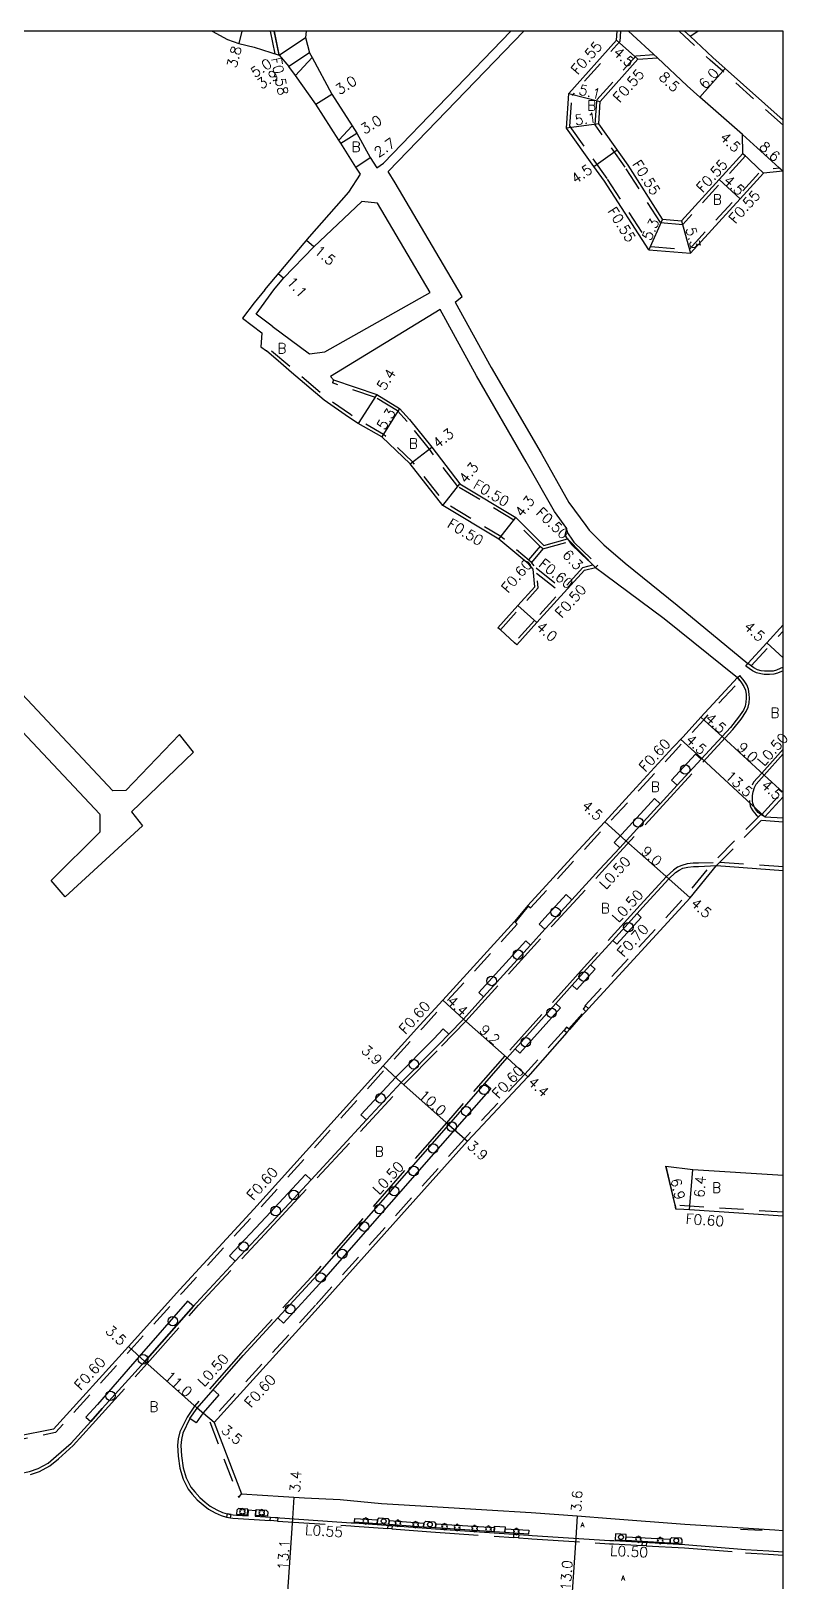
# Model space of a CAD drawing. Header units: metres. Extents: x -3200 to -2399, y -108600 to -108000.
# Drawn here: x -2518.2 to -2399.4, y -108243.9 to -108000 of the extents above; entities that cross this region are included whole.
import ezdxf

# ---------------------------------------------------------------- set-up
doc = ezdxf.new("R2010")
doc.units = ezdxf.units.M
doc.header["$LTSCALE"] = 2.5
doc.linetypes.add('22320', pattern=[2.5, 1.5, -1])
doc.linetypes.add('22330', pattern=[4, 3, -1])
doc.layers.get('0').update_dxf_attribs({"color": 150, "lineweight": 50})
for name, color, linetype in [('2101000', 7, 'Continuous'), ('2101001', 1, 'Continuous'), ('2102000', 4, 'Continuous'), ('2213000', 3, 'Continuous'), ('2227000', 1, 'Continuous'), ('2232000', 120, '22320'), ('2233000', 120, '22330'), ('2235000', 4, 'Continuous'), ('2236000', 3, 'Continuous'), ('2236100', 3, 'Continuous'), ('2238000', 3, 'Continuous'), ('2239000', 3, 'Continuous'), ('6132000', 60, '61320'), ('6165200', 90, '61300'), ('9107000', 4, 'Continuous'), ('9201100', 215, 'Continuous'), ('9201500', 222, 'Continuous'), ('9202100', 82, 'Continuous'), ('9203500', 155, 'Continuous'), ('999', 7, 'Continuous')]:
    doc.layers.add(name, color=color, linetype=linetype)
doc.layers.add('9304120', color=1, linetype='Continuous', lineweight=30)
doc.styles.add('Dm_Anotation', font='txt.shx', dxfattribs={"bigfont": 'pscdm.shx'})
doc.linetypes.add('61300', pattern='A,2,-0.75,[1,dmdr.shx,S=0.15,R=0,X=0,Y=0],-0.75', length=3.5)
doc.linetypes.add('61320', pattern='A,0,[3,dmdr.shx,S=0.25,R=0,X=0,Y=0],1.5,[3,dmdr.shx,S=0.25,R=0,X=0,Y=0]', length=1.5)

# ---------------------------------------------------------------- blocks, each defined once
blk = doc.blocks.new('223800')
at = {"color": 0, "linetype": 'Continuous'}
blk.add_circle((0, 0), 0.75, dxfattribs=at)
blk = doc.blocks.new('223900')
at = {"linetype": 'Continuous'}
for centre, start, end in [((-0.57735, 0.333333), 30, 270), ((-0.57735, -0.333333), 90, 330), ((0, 0.666667), 330, 210), ((0.57735, 0.333333), 270, 150), ((0.57735, -0.333333), 210, 90), ((0, -0.666667), 150, 30)]:
    blk.add_arc(centre, 0.333333, start, end, dxfattribs=at)

msp = doc.modelspace()

# ---------------------------------------------------------------- linework, layer by layer
at = {"layer": '2101000', "flags": 128}
for points in [[(-2489.76, -108000), (-2487.34, -108001.33), (-2485.58, -108001.96), (-2483.19, -108002.54), (-2479.25, -108003.78)], [(-2474.98, -108000), (-2475.08, -108001.01), (-2474.46, -108003.42)], [(-2462.84, -108020.79), (-2442.79, -108000)], [(-2440.79, -108000), (-2462.08, -108022.08)], [(-2400, -108014.03), (-2409.1, -108005.88), (-2411.05, -108004.16), (-2414.64, -108000.8)], [(-2474.46, -108003.42), (-2474.06, -108004.16)], [(-2479.25, -108003.78), (-2477.7, -108005.6)], [(-2476.69, -108007), (-2477.7, -108005.6)], [(-2406.39, -108016.27), (-2413.07, -108010.38), (-2415.09, -108008.6), (-2419.75, -108004.23)], [(-2434.04, -108015.26), (-2433.67, -108009.84)], [(-2467.75, -108014.9), (-2467, -108016.08), (-2464.94, -108019.88), (-2463.87, -108021.54), (-2462.84, -108020.79)], [(-2466.46, -108022.52), (-2467.18, -108021.39), (-2469.56, -108017.65), (-2469.86, -108017.18)], [(-2406.36, -108019.27), (-2406.39, -108016.27)], [(-2406.36, -108019.27), (-2410.06, -108023.34)], [(-2481.5, -108040.69), (-2474.45, -108032.38), (-2468.3, -108025.36), (-2466.46, -108022.52)], [(-2400, -108022.07), (-2400.05, -108022.03)], [(-2473.79, -108033.93), (-2466.23, -108026.83)], [(-2463.77, -108027.08), (-2466.23, -108026.83)], [(-2418.97, -108029.59), (-2415.98, -108029.85)], [(-2480.1, -108040.73), (-2478.53, -108038.89), (-2473.79, -108033.93)], [(-2421.12, -108034.43), (-2414.54, -108034.95)], [(-2480.35, -108046.4), (-2474.48, -108050.79), (-2472.07, -108050.45), (-2455.49, -108041.12)], [(-2453.9, -108043.81), (-2471.18, -108054.35), (-2470.69, -108054.88)], [(-2444.83, -108093.87), (-2441.7, -108090.37), (-2439.05, -108087.42), (-2439.31, -108084.63), (-2439.98, -108083.88), (-2444.68, -108079.92), (-2453.49, -108074.62), (-2458.62, -108068.09), (-2463.12, -108063.84), (-2466.79, -108061.74), (-2468.32, -108060.76), (-2472.17, -108058.06), (-2477.29, -108053.69), (-2478.98, -108052.24), (-2481.25, -108050.31)], [(-2431.25, -108084.81), (-2429.5, -108084.37)], [(-2405.56, -108099.49), (-2402.56, -108096.22), (-2400, -108093.42)], [(-2494.89, -108110.66), (-2503.35, -108119.47), (-2505.39, -108119.49), (-2526.06, -108097.53), (-2529.74, -108093.87), (-2533.73, -108097.87), (-2533.75, -108097.86), (-2535.63, -108099.74), (-2561.53, -108125.76), (-2584.79, -108147.96)], [(-2515.08, -108133.61), (-2507.37, -108125.94), (-2507.39, -108123.26), (-2507.44, -108123.2), (-2528.66, -108100.66)], [(-2407.19, -108101.7), (-2412.93, -108107.94), (-2415.74, -108111), (-2417.33, -108112.72), (-2423.1, -108119), (-2428.04, -108124.37), (-2432.16, -108128.85), (-2440.16, -108137.53), (-2442.23, -108140.06), (-2453.49, -108152.41), (-2457.11, -108156.38), (-2462.88, -108162.74), (-2483.2, -108185.32), (-2494.84, -108197.96), (-2502.93, -108206.93), (-2514.73, -108219.91), (-2526.39, -108222.24)], [(-2492.72, -108113.43), (-2502.46, -108122.83)], [(-2402.86, -108123.58), (-2400, -108120.47)], [(-2502.46, -108122.83), (-2500.72, -108125.02), (-2512.86, -108136.16)], [(-2402.86, -108123.58), (-2400, -108123.77)], [(-2431.49, -108154.71), (-2431.02, -108154.2), (-2430.61, -108153.75), (-2414.62, -108136.36), (-2410.5, -108131.28)], [(-2410.5, -108131.28), (-2400, -108132.02)], [(-2433.56, -108157.03), (-2431.49, -108154.71)], [(-2433.56, -108157.03), (-2433.6, -108157.07), (-2434, -108157.52), (-2440.15, -108164.49), (-2449.65, -108174.64), (-2473.09, -108200.83), (-2489.46, -108218.87), (-2485.18, -108230.09)], [(-2400, -108186.39), (-2414.72, -108185.43), (-2415.62, -108185.38), (-2416.89, -108185.29)]]:
    msp.add_lwpolyline(points, dxfattribs=at)
at = {"layer": '2101000'}
for points in [[(-2433.67, -108009.84), (-2426.21, -108001.43), (-2426.1, -108000)], [(-2424.37, -108021.1), (-2428.98, -108014.6), (-2428.75, -108011.06), (-2422.85, -108004.42), (-2419.75, -108004.23)], [(-2428.11, -108023.61), (-2429.74, -108021.31), (-2434.04, -108015.26)], [(-2418.97, -108029.59), (-2424.37, -108021.1)], [(-2400.05, -108022.03), (-2403.08, -108022.35), (-2406.73, -108026.37)], [(-2421.12, -108034.43), (-2428.11, -108023.61)], [(-2410.06, -108023.34), (-2415.98, -108029.85)], [(-2406.73, -108026.37), (-2414.54, -108034.95)], [(-2481.5, -108040.69), (-2483.18, -108042.74), (-2484.98, -108045.19), (-2481.95, -108047.45)], [(-2480.35, -108046.4), (-2482.87, -108044.52), (-2480.1, -108040.73)], [(-2481.95, -108047.45), (-2482.05, -108048.97), (-2482.1, -108049.66)], [(-2482.1, -108049.66), (-2481.25, -108050.31)], [(-2470.69, -108054.88), (-2463.9, -108057.18), (-2460.3, -108059.35), (-2458.73, -108061.1), (-2455.23, -108065.44), (-2450.83, -108071.24), (-2442.03, -108076.54), (-2437.64, -108080.91)], [(-2437.64, -108080.91), (-2433.89, -108079.85)], [(-2431.25, -108084.81), (-2438.72, -108093.04)], [(-2438.72, -108093.04), (-2441.85, -108096.54)], [(-2418.44, -108178.57), (-2414.18, -108179.06)], [(-2414.18, -108179.06), (-2400, -108179.98)], [(-2485.18, -108230.09), (-2475.23, -108230.71), (-2469.64, -108230.99), (-2463.14, -108231.58), (-2455.19, -108232.08), (-2446.56, -108232.59), (-2439.6, -108233.01), (-2432.38, -108233.53), (-2427.08, -108233.94), (-2415.44, -108234.83), (-2401.3, -108235.77), (-2400, -108235.85)]]:
    msp.add_lwpolyline(points, dxfattribs=at)
at = {"layer": '2101001', "flags": 128}
for points in [[(-2474.06, -108004.16), (-2470.93, -108009.91), (-2467.75, -108014.9)], [(-2469.86, -108017.18), (-2473.46, -108011.52), (-2476.69, -108007)], [(-2441.85, -108096.54), (-2442.23, -108096.21), (-2444.46, -108094.21), (-2444.83, -108093.87)], [(-2492.72, -108113.43), (-2494.89, -108110.66)], [(-2512.86, -108136.16), (-2515.08, -108133.61)], [(-2416.89, -108185.29), (-2417, -108184.69), (-2418.44, -108178.57)]]:
    msp.add_lwpolyline(points, dxfattribs=at)
at = {"layer": '2102000', "flags": 128}
for points in [[(-2414.64, -108000.8), (-2413.4, -108000)], [(-2450.48, -108041.74), (-2461, -108023.9), (-2462.08, -108022.08)], [(-2455.49, -108041.12), (-2463.77, -108027.08)], [(-2451.58, -108042.66), (-2450.48, -108041.74)], [(-2451.58, -108042.66), (-2445.88, -108052.92), (-2438.04, -108066.42), (-2433.69, -108074.14), (-2431.03, -108077.79), (-2430.51, -108078.5)], [(-2430.51, -108078.5), (-2428.2, -108080.83), (-2424.85, -108083.7), (-2416.64, -108090.33), (-2405.56, -108099.49)]]:
    msp.add_lwpolyline(points, dxfattribs=at)
at = {"layer": '2102000'}
for points in [[(-2435.97, -108075.59), (-2440.38, -108067.75), (-2448.22, -108054.26), (-2453.9, -108043.81)], [(-2434.03, -108078.27), (-2435.97, -108075.59)], [(-2433.89, -108079.85), (-2434.25, -108079.32), (-2434.03, -108078.27)], [(-2429.5, -108084.37), (-2428.11, -108085.41)], [(-2428.11, -108085.41), (-2418.72, -108092.43), (-2407.19, -108101.7)]]:
    msp.add_lwpolyline(points, dxfattribs=at)
at = {"layer": '2213000', "flags": 128}
for points in [[(-2400, -108100.02), (-2400.09, -108100.1), (-2400.46, -108100.27), (-2401.04, -108100.55), (-2401.54, -108100.67), (-2402.17, -108100.71), (-2402.93, -108100.71), (-2403.43, -108100.62), (-2404.03, -108100.46), (-2404.58, -108100.19), (-2405.56, -108099.49)], [(-2407.19, -108101.7), (-2406.81, -108102.17), (-2406.54, -108102.5), (-2406.18, -108103.1), (-2405.93, -108103.67), (-2405.82, -108104.34), (-2405.79, -108104.94), (-2405.85, -108105.57), (-2405.99, -108106.19), (-2406.24, -108106.8), (-2407.02, -108107.94), (-2408.28, -108109.53)], [(-2402.86, -108123.58), (-2403.4, -108123.28), (-2403.92, -108122.9), (-2404.35, -108122.39), (-2404.55, -108122.04), (-2404.68, -108121.69), (-2404.75, -108121.46), (-2404.79, -108121.12), (-2404.8, -108120.24), (-2404.72, -108119.65), (-2404.51, -108119), (-2404.25, -108118.44)], [(-2417.97, -108133.36), (-2416.91, -108132.36), (-2416.34, -108131.97), (-2415.77, -108131.7), (-2415, -108131.5), (-2414.11, -108131.4), (-2413.3, -108131.41), (-2411.44, -108131.33), (-2410.5, -108131.28)]]:
    msp.add_lwpolyline(points, dxfattribs=at)
at = {"layer": '2213000'}
msp.add_lwpolyline([(-2493.38, -108228.52), (-2493.12, -108229.03), (-2492.51, -108229.79), (-2491.72, -108230.67), (-2490.86, -108231.42), (-2490.09, -108232.04), (-2489.03, -108232.6), (-2488.17, -108233.01), (-2487.42, -108233.23), (-2486.8, -108233.34), (-2486.45, -108233.38), (-2485.95, -108233.42), (-2484.11, -108233.53), (-2484.05, -108232.62), (-2482.97, -108232.68), (-2483.02, -108233.6), (-2480.6, -108233.74), (-2467.94, -108234.62), (-2467.37, -108234.65), (-2454.66, -108235.58), (-2440.05, -108236.57), (-2439.47, -108236.62), (-2427.27, -108237.42), (-2426.64, -108237.45), (-2415.46, -108238.08), (-2405.89, -108238.82), (-2402.24, -108239.05), (-2400, -108239.2)], dxfattribs=at)
at = {"layer": '2227000', "flags": 128}
for points in [[(-2408.28, -108109.53), (-2412.9, -108114.55), (-2416.64, -108118.62), (-2419.34, -108121.56), (-2419.79, -108122.04), (-2425.69, -108128.46), (-2428.85, -108131.89), (-2433.21, -108136.63), (-2436.59, -108140.3), (-2437.47, -108141.28), (-2439.72, -108143.76), (-2447.11, -108151.92), (-2450.26, -108155.4), (-2452.57, -108157.79), (-2454.07, -108159.34), (-2460.03, -108165.4), (-2465.48, -108171.27), (-2474.23, -108180.69), (-2480.45, -108187.39), (-2486.15, -108193.49), (-2492.3, -108200.08), (-2492.72, -108200.56), (-2500.34, -108209.28), (-2507.04, -108216.68), (-2508.87, -108218.71)], [(-2404.25, -108118.44), (-2402.97, -108117.06), (-2400, -108113.7)], [(-2493.26, -108218.26), (-2492.13, -108216.61), (-2489.62, -108213.73), (-2484.88, -108208.32), (-2479.44, -108202.41), (-2473.19, -108195.63), (-2452.55, -108172.04), (-2446.89, -108165.54), (-2443.38, -108161.5), (-2442.13, -108160.11), (-2435.74, -108152.98), (-2433.16, -108150.1), (-2430.9, -108147.57), (-2430.27, -108146.88), (-2426.8, -108143.04), (-2422.97, -108138.8), (-2422.1, -108137.84), (-2417.97, -108133.36)]]:
    msp.add_lwpolyline(points, dxfattribs=at)
at = {"layer": '2232000', "flags": 128}
for points in [[(-2479.88, -108003.58), (-2480.62, -108000)], [(-2480.03, -108000), (-2479.25, -108003.78)], [(-2425.55, -108000), (-2425.68, -108001.66), (-2433.19, -108010.12)], [(-2400, -108014.83), (-2409.5, -108006.33), (-2411.45, -108004.6), (-2416.37, -108000)], [(-2414.64, -108000.8), (-2415.49, -108000)], [(-2420.31, -108003.71), (-2419.75, -108004.23)], [(-2433.52, -108015.03), (-2433.19, -108010.12)], [(-2406.36, -108019.27), (-2405.93, -108019.62)], [(-2414.77, -108034.38), (-2403.34, -108021.83), (-2400.59, -108021.53)], [(-2400.05, -108022.03), (-2400.59, -108021.53)], [(-2419.29, -108030.11), (-2415.76, -108030.42)], [(-2444.46, -108094.21), (-2438.53, -108087.59), (-2438.83, -108084.43), (-2439.57, -108083.59), (-2439.95, -108083.27), (-2444.39, -108079.51), (-2453.16, -108074.24), (-2458.25, -108067.75), (-2462.82, -108063.44), (-2466.53, -108061.32), (-2468.04, -108060.34), (-2471.86, -108057.66), (-2482.05, -108048.97)], [(-2470.69, -108054.88), (-2470.85, -108055.36)], [(-2438.22, -108081.05), (-2440.02, -108083.2)], [(-2437.79, -108081.47), (-2439.57, -108083.59)], [(-2438.83, -108084.43), (-2434.63, -108087.79)], [(-2444.46, -108094.21), (-2444.83, -108093.87)], [(-2441.85, -108096.54), (-2442.23, -108096.21)], [(-2405.02, -108099.87), (-2402.08, -108096.66), (-2400, -108094.39)], [(-2405.02, -108099.87), (-2405.56, -108099.49)], [(-2439.72, -108137.93), (-2431.72, -108129.25), (-2422.66, -108119.4), (-2416.89, -108113.13), (-2415.3, -108111.4), (-2412.48, -108108.34), (-2406.81, -108102.17)], [(-2406.81, -108102.17), (-2407.19, -108101.7)], [(-2403.4, -108123.28), (-2400.08, -108119.67), (-2400, -108119.58)], [(-2431.14, -108153.29), (-2415.15, -108135.91), (-2411.03, -108130.82), (-2410.47, -108130.23), (-2403.49, -108123.22), (-2403.4, -108123.28), (-2402.86, -108123.58)], [(-2410.5, -108131.28), (-2409.97, -108130.72), (-2402.86, -108123.58)], [(-2403.42, -108124.15), (-2400, -108124.37)], [(-2409.97, -108130.72), (-2400, -108131.42)], [(-2440.16, -108137.53), (-2439.72, -108137.93)], [(-2442.23, -108140.06), (-2441.79, -108140.47)], [(-2441.79, -108140.47), (-2453.05, -108152.81), (-2456.66, -108156.79), (-2462.44, -108163.14), (-2482.76, -108185.72), (-2494.4, -108198.37), (-2502.49, -108207.34), (-2514.42, -108220.46), (-2526.46, -108222.86)], [(-2431.06, -108153.36), (-2431.14, -108153.29)], [(-2416.89, -108185.29), (-2417, -108184.69)]]:
    msp.add_lwpolyline(points, dxfattribs=at)
at = {"layer": '2232000'}
for points in [[(-2419.29, -108030.11), (-2424.83, -108021.41), (-2429.55, -108014.76), (-2429.28, -108010.84), (-2423.11, -108003.89), (-2420.31, -108003.71)], [(-2433.52, -108015.03), (-2427.65, -108023.3), (-2420.81, -108033.91)], [(-2405.93, -108019.62), (-2415.76, -108030.42)], [(-2420.81, -108033.91), (-2414.77, -108034.38)], [(-2437.79, -108081.47), (-2438.13, -108081.14), (-2442.34, -108076.93), (-2451.17, -108071.62), (-2455.62, -108065.75), (-2459.11, -108061.43), (-2460.63, -108059.74), (-2464.11, -108057.64), (-2470.85, -108055.36)], [(-2434.11, -108078.64), (-2432.9, -108080.42), (-2429.15, -108084.01), (-2429.5, -108084.37)], [(-2437.79, -108081.47), (-2433.6, -108080.29)], [(-2433.89, -108079.85), (-2433.29, -108080.75), (-2429.5, -108084.37)], [(-2431.51, -108084.36), (-2429.93, -108083.96)], [(-2431.51, -108084.36), (-2439.09, -108092.71), (-2442.23, -108096.21)], [(-2438.75, -108085.26), (-2435.03, -108088.23)], [(-2434.45, -108157.13), (-2440.59, -108164.09), (-2450.09, -108174.23), (-2473.54, -108200.43), (-2490.15, -108218.74), (-2485.6, -108230.67), (-2485.18, -108230.09)], [(-2400, -108185.79), (-2417, -108184.69), (-2416.89, -108185.29)]]:
    msp.add_lwpolyline(points, dxfattribs=at)
at = {"layer": '2233000', "flags": 128}
for points in [[(-2405.85, -108099.9), (-2405.56, -108099.49)], [(-2400, -108100.61), (-2400.25, -108100.72), (-2400.86, -108101.02), (-2401.47, -108101.17), (-2402.15, -108101.21), (-2402.97, -108101.21), (-2403.53, -108101.11), (-2404.2, -108100.93), (-2404.83, -108100.62), (-2405.85, -108099.9)], [(-2407.19, -108101.7), (-2406.8, -108101.39)], [(-2400, -108112.94), (-2403.35, -108116.73), (-2404.67, -108118.16), (-2404.98, -108118.81), (-2405.21, -108119.54), (-2405.3, -108120.2), (-2405.29, -108121.15), (-2405.24, -108121.56), (-2405.16, -108121.85), (-2405, -108122.26), (-2404.77, -108122.68), (-2404.26, -108123.26), (-2403.85, -108123.58)]]:
    msp.add_lwpolyline(points, dxfattribs=at)
at = {"layer": '2233000'}
for points in [[(-2518.34, -108227.04), (-2516.92, -108226.58), (-2515.29, -108225.67), (-2513.95, -108224.56), (-2511.61, -108222.47), (-2508.57, -108219.12), (-2499.97, -108209.61), (-2491.93, -108200.42), (-2480.08, -108187.73), (-2459.67, -108165.75), (-2453.71, -108159.69), (-2449.9, -108155.75), (-2436.22, -108140.64), (-2428.48, -108132.23), (-2419.42, -108122.38), (-2407.9, -108109.86), (-2406.62, -108108.24), (-2405.8, -108107.04), (-2405.51, -108106.34), (-2405.35, -108105.65), (-2405.29, -108104.95), (-2405.32, -108104.28), (-2405.45, -108103.53), (-2405.73, -108102.86), (-2406.13, -108102.21), (-2406.8, -108101.39)], [(-2411.02, -108130.81), (-2413.31, -108130.91), (-2414.13, -108130.9), (-2415.1, -108131.01), (-2415.94, -108131.23), (-2416.59, -108131.53), (-2417.22, -108131.97), (-2418.33, -108133.01), (-2422.47, -108137.51), (-2431.28, -108147.24), (-2443.75, -108161.17), (-2452.93, -108171.71), (-2473.56, -108195.3), (-2485.26, -108207.99), (-2492.53, -108216.3), (-2493.7, -108218.01), (-2494.86, -108220.35), (-2495.09, -108221.44), (-2495.2, -108222.45), (-2495.09, -108224.15), (-2494.83, -108226.07), (-2494.31, -108227.77), (-2494, -108228.41)], [(-2494, -108228.41), (-2493.54, -108229.34), (-2492.91, -108230.12), (-2492.12, -108231.01), (-2491.17, -108231.83), (-2490.36, -108232.48), (-2489.28, -108233.06), (-2488.36, -108233.5), (-2487.51, -108233.74)], [(-2486.89, -108233.85), (-2486.5, -108233.9), (-2484.86, -108234.03), (-2480.64, -108234.26)], [(-2479.51, -108234.37), (-2467.97, -108235.14), (-2467.37, -108235.17), (-2462.14, -108235.56)], [(-2461.52, -108235.6), (-2455.41, -108236.05), (-2442.35, -108236.94)], [(-2441.58, -108236.99), (-2440.11, -108237.09), (-2439.51, -108237.14), (-2427.3, -108237.94), (-2426.67, -108237.97), (-2422.16, -108238.23)], [(-2421.51, -108238.26), (-2415.5, -108238.6), (-2405.92, -108239.34), (-2402.29, -108239.57), (-2400, -108239.72)]]:
    msp.add_lwpolyline(points, dxfattribs=at)
at = {"layer": '2235000', "flags": 128}
for points in [[(-2431.02, -108154.2), (-2430.61, -108153.75), (-2431.05, -108153.35), (-2431.06, -108153.36), (-2431.46, -108153.79)], [(-2434, -108157.52), (-2433.6, -108157.07), (-2434.05, -108156.68), (-2434.45, -108157.13)]]:
    msp.add_lwpolyline(points, close=True, dxfattribs=at)
at = {"layer": '2235000'}
for points in [[(-2486.89, -108233.85), (-2486.8, -108233.34), (-2487.42, -108233.23), (-2487.51, -108233.74)], [(-2480.6, -108233.74), (-2479.46, -108233.82), (-2479.51, -108234.37), (-2480.64, -108234.26)], [(-2462.1, -108235.04), (-2461.48, -108235.08), (-2461.52, -108235.6), (-2462.14, -108235.56)], [(-2442.32, -108236.42), (-2441.54, -108236.47), (-2441.58, -108236.99), (-2442.35, -108236.94)], [(-2422.13, -108237.71), (-2421.48, -108237.74), (-2421.51, -108238.26), (-2422.16, -108238.23)]]:
    msp.add_lwpolyline(points, close=True, dxfattribs=at)
at = {"layer": '2236000', "flags": 128}
for points in [[(-2412.9, -108114.55), (-2413.78, -108113.74), (-2417.53, -108117.81), (-2416.64, -108118.62)], [(-2420.22, -108120.74), (-2419.34, -108121.56), (-2419.79, -108122.04), (-2425.69, -108128.46), (-2426.58, -108127.65), (-2420.67, -108121.23)], [(-2434.09, -108135.82), (-2433.21, -108136.63), (-2436.59, -108140.3), (-2437.47, -108141.28), (-2438.36, -108140.48), (-2437.47, -108139.49)], [(-2426.14, -108143.65), (-2426.8, -108143.04), (-2422.97, -108138.8), (-2422.3, -108139.41)], [(-2440.46, -108143.09), (-2439.72, -108143.76), (-2447.11, -108151.92), (-2447.85, -108151.25)], [(-2430.27, -108146.88), (-2429.53, -108147.55), (-2430.16, -108148.24), (-2432.42, -108150.76), (-2433.16, -108150.1), (-2430.9, -108147.57)], [(-2435.74, -108152.98), (-2435, -108153.65), (-2441.38, -108160.78), (-2442.13, -108160.11)], [(-2452.57, -108157.79), (-2454.07, -108159.34), (-2460.03, -108165.4), (-2465.48, -108171.27), (-2466.38, -108170.47), (-2460.9, -108164.57), (-2454.93, -108158.51), (-2453.43, -108156.95)], [(-2478.56, -108203.23), (-2479.44, -108202.41), (-2473.19, -108195.63), (-2452.55, -108172.04), (-2446.89, -108165.54), (-2445.98, -108166.32), (-2451.65, -108172.82), (-2472.3, -108196.43)], [(-2475.11, -108179.87), (-2474.23, -108180.69), (-2480.45, -108187.39), (-2486.15, -108193.49), (-2487.03, -108192.67), (-2481.33, -108186.57)], [(-2492.72, -108200.56), (-2493.63, -108199.77), (-2501.24, -108208.48), (-2507.78, -108216.01), (-2509.62, -108218.03), (-2508.87, -108218.71), (-2507.04, -108216.68), (-2500.34, -108209.28)], [(-2488.72, -108214.52), (-2491.18, -108217.34), (-2492.27, -108218.94), (-2493.26, -108218.26), (-2492.13, -108216.61), (-2489.62, -108213.73)]]:
    msp.add_lwpolyline(points, close=True, dxfattribs=at)
at = {"layer": '2236000'}
for points in [[(-2484.23, -108233.39), (-2484.18, -108232.48), (-2485.64, -108232.38), (-2485.9, -108232.67), (-2485.95, -108233.29)], [(-2482.89, -108233.47), (-2482.83, -108232.56), (-2481.27, -108232.66), (-2481.03, -108232.93), (-2481.09, -108233.58)], [(-2463.49, -108233.88), (-2462.17, -108233.98), (-2461.94, -108234.3), (-2461.98, -108234.91), (-2463.82, -108234.78), (-2463.78, -108234.17)], [(-2456.5, -108234.69), (-2456.17, -108234.39), (-2454.85, -108234.48), (-2454.6, -108234.82), (-2454.65, -108235.45), (-2456.54, -108235.31)], [(-2443.68, -108235.27), (-2443.73, -108236.19), (-2445.43, -108236.08), (-2445.37, -108235.18)], [(-2424.67, -108236.46), (-2426.38, -108236.36), (-2426.43, -108237.34), (-2424.72, -108237.43)], [(-2417.48, -108236.95), (-2416.13, -108237.03), (-2415.9, -108237.33), (-2415.93, -108237.92), (-2417.77, -108237.82), (-2417.74, -108237.22)]]:
    msp.add_lwpolyline(points, close=True, dxfattribs=at)
at = {"layer": '2236100'}
for points in [[(-2467.37, -108234.52), (-2467.32, -108233.95), (-2463.78, -108234.17), (-2463.82, -108234.78), (-2467.37, -108234.52)], [(-2456.5, -108234.69), (-2456.54, -108235.31), (-2461.98, -108234.91), (-2461.94, -108234.3)], [(-2445.38, -108235.39), (-2445.43, -108236.08), (-2454.65, -108235.45), (-2454.6, -108234.82)], [(-2439.99, -108235.81), (-2440.04, -108236.44), (-2443.73, -108236.19), (-2443.69, -108235.59)], [(-2417.77, -108237.82), (-2424.72, -108237.43), (-2424.69, -108236.83), (-2417.74, -108237.22)]]:
    msp.add_lwpolyline(points, close=True, dxfattribs=at)
at = {"layer": '6132000', "flags": 128}
for points in [[(-2440.07, -108137.65), (-2442.09, -108140.12)], [(-2433.67, -108156.93), (-2431.6, -108154.61)]]:
    msp.add_lwpolyline(points, dxfattribs=at)
at = {"layer": '6165200'}
msp.add_lwpolyline([(-2403.31, -108235.85), (-2406.72, -108235.68)], dxfattribs=at)
at = {"layer": '9107000'}
for points in [[(-2493.26, -108218.26), (-2494.38, -108220.52), (-2494.6, -108221.52), (-2494.7, -108222.46), (-2494.59, -108224.1), (-2494.34, -108225.97), (-2493.84, -108227.59), (-2493.38, -108228.52)], [(-2521.37, -108226.96), (-2520.02, -108226.89), (-2518.47, -108226.56), (-2517.12, -108226.12), (-2515.57, -108225.26), (-2514.28, -108224.18), (-2511.96, -108222.12), (-2508.87, -108218.71)], [(-2493.38, -108228.52), (-2493.12, -108229.03), (-2492.51, -108229.79), (-2491.72, -108230.67), (-2490.86, -108231.42), (-2490.09, -108232.04), (-2489.03, -108232.6), (-2488.17, -108233.01), (-2487.42, -108233.23), (-2486.8, -108233.34), (-2486.45, -108233.38), (-2485.95, -108233.42), (-2484.11, -108233.53), (-2484.05, -108232.62), (-2482.97, -108232.68), (-2483.02, -108233.6), (-2480.6, -108233.74), (-2467.94, -108234.62), (-2467.37, -108234.65), (-2454.66, -108235.58), (-2440.05, -108236.57), (-2439.47, -108236.62), (-2427.27, -108237.42), (-2426.64, -108237.45), (-2415.46, -108238.08), (-2405.89, -108238.82), (-2402.24, -108239.05), (-2400, -108239.2)]]:
    msp.add_lwpolyline(points, dxfattribs=at)
at = {"layer": '9201100', "flags": 128}
for points in [[(-2485.08, -108000), (-2485.58, -108001.96)], [(-2479.25, -108003.78), (-2480.03, -108000)], [(-2479.25, -108003.78), (-2475.08, -108001.01)], [(-2424.29, -108000), (-2419.75, -108004.23)], [(-2474.46, -108003.42), (-2477.7, -108005.6)], [(-2422.85, -108004.42), (-2426.21, -108001.43)], [(-2409.1, -108005.88), (-2413.07, -108010.38)], [(-2473.46, -108011.52), (-2470.93, -108009.91)], [(-2433.67, -108009.84), (-2428.75, -108011.06)], [(-2428.98, -108014.6), (-2434.04, -108015.26)], [(-2469.56, -108017.65), (-2467, -108016.08)], [(-2406.39, -108016.27), (-2400.05, -108022.03)], [(-2467.18, -108021.39), (-2464.94, -108019.88)], [(-2429.74, -108021.31), (-2426.07, -108018.71)], [(-2406.36, -108019.27), (-2403.08, -108022.35)], [(-2410.06, -108023.34), (-2406.73, -108026.37)], [(-2418.97, -108029.59), (-2421.12, -108034.43)], [(-2415.98, -108029.85), (-2414.54, -108034.95)], [(-2473.79, -108033.93), (-2474.94, -108032.96)], [(-2478.53, -108038.89), (-2479.37, -108038.18)], [(-2463.9, -108057.18), (-2466.79, -108061.74)], [(-2460.3, -108059.35), (-2463.12, -108063.84)], [(-2458.62, -108068.09), (-2455.23, -108065.44)], [(-2453.49, -108074.62), (-2450.83, -108071.24)], [(-2444.68, -108079.92), (-2442.03, -108076.54)], [(-2433.89, -108079.85), (-2429.5, -108084.37)], [(-2441.7, -108090.37), (-2438.72, -108093.04)], [(-2402.56, -108096.22), (-2400, -108098.57)], [(-2412.93, -108107.94), (-2409.61, -108110.98)], [(-2416.11, -108111.4), (-2412.8, -108114.44)], [(-2409.61, -108110.98), (-2402.97, -108117.06)], [(-2412.8, -108114.44), (-2402.86, -108123.58)], [(-2402.97, -108117.06), (-2400, -108119.76)], [(-2428.04, -108124.37), (-2424.72, -108127.4)], [(-2424.72, -108127.4), (-2417.97, -108133.36)], [(-2417.97, -108133.36), (-2414.62, -108136.36)], [(-2453.49, -108152.41), (-2450.26, -108155.4)], [(-2450.26, -108155.4), (-2443.38, -108161.5)], [(-2443.38, -108161.5), (-2440.15, -108164.49)], [(-2462.88, -108162.74), (-2460.03, -108165.4)], [(-2460.03, -108165.4), (-2452.55, -108172.04)], [(-2452.55, -108172.04), (-2449.65, -108174.64)], [(-2418.44, -108178.57), (-2416.89, -108185.29)], [(-2414.72, -108185.43), (-2414.18, -108179.06)], [(-2500.34, -108209.28), (-2502.93, -108206.93)], [(-2492.13, -108216.61), (-2500.34, -108209.28)], [(-2489.46, -108218.87), (-2492.13, -108216.61)], [(-2477.07, -108233.99), (-2476.86, -108230.61)], [(-2477.98, -108247.03), (-2477.07, -108233.99)], [(-2432.38, -108233.53), (-2432.61, -108237.07)], [(-2432.61, -108237.07), (-2433.5, -108250.04)]]:
    msp.add_lwpolyline(points, dxfattribs=at)
at = {"layer": '9304120', "flags": 128}
msp.add_lwpolyline([(-2467.75, -108014.9), (-2469.86, -108017.18), (-2473.46, -108011.52), (-2476.69, -108007), (-2474.06, -108004.16), (-2470.93, -108009.91)], close=True, dxfattribs=at)
at = {"layer": '999'}
msp.add_lwpolyline([(-3200, -108600), (-2400, -108600), (-2400, -108000), (-3200, -108000)], close=True, dxfattribs=at)

# ---------------------------------------------------------------- block references
at = {"layer": '2238000'}
for p in [(-2415.39, -108116.16), (-2422.76, -108124.5), (-2435.77, -108138.58), (-2424.33, -108140.96), (-2441.68, -108145.28), (-2445.82, -108149.41), (-2431.35, -108148.73), (-2436.42, -108154.43), (-2440.46, -108159.05), (-2458.07, -108162.52), (-2447.01, -108166.54), (-2463.29, -108167.87), (-2449.83, -108169.91), (-2452.09, -108172.33), (-2455.01, -108175.76), (-2458.09, -108179.31), (-2476.94, -108183.08), (-2461.15, -108182.47), (-2479.79, -108185.6), (-2463.46, -108185.3), (-2465.87, -108188.05), (-2484.83, -108191.18), (-2469.32, -108192.34), (-2472.71, -108196.06), (-2477.49, -108201.03), (-2495.96, -108202.92), (-2500.65, -108208.92), (-2505.76, -108214.67)]:
    msp.add_blockref('223800', p, dxfattribs=at)
at = {"layer": '2238000', "xscale": 0.5, "yscale": 0.5, "zscale": 0.5}
for p in [(-2462.8, -108234.37, 2.53), (-2455.53, -108234.91, 2.5), (-2425.49, -108236.9, 2.3), (-2416.8, -108237.44, 2.25)]:
    msp.add_blockref('223800', p, dxfattribs=at)
at = {"layer": '2239000', "xscale": 0.5, "yscale": 0.5, "zscale": 0.5}
for p in [(-2485.01, -108232.88, 2.64), (-2481.97, -108233.05, 2.62), (-2465.62, -108234.35, 2.52), (-2460.57, -108234.71, 2.49), (-2457.78, -108234.93, 2.48), (-2453.24, -108235.24, 2.47), (-2451.25, -108235.37, 2.45), (-2448.51, -108235.54, 2.42), (-2446.33, -108235.64, 2.42), (-2441.94, -108236.02, 2.44), (-2422.75, -108237.24, 2.28), (-2419.33, -108237.44, 2.26)]:
    msp.add_blockref('223900', p, dxfattribs=at)

# ---------------------------------------------------------------- texts
at = {"layer": '9201500', "style": 'Dm_Anotation'}
for s, rotation, p in [('3.8', 75.7745, (-2485.96, -108005.92)), ('4.5', 318.396, (-2426.85, -108003.55)), ('5.0', 33.5772, (-2483.06, -108007.43)), ('6.0', 48.566, (-2412.22, -108009.27)), ('3.9', 33.9655, (-2482.01, -108009.22)), ('3.0', 32.4631, (-2469.74, -108010.1)), ('5.1', 346.0112, (-2432.24, -108009.94)), ('8.5', 317.0412, (-2419.68, -108007.4)), ('5.1', 7.3663, (-2432.66, -108014.82)), ('3.0', 31.5589, (-2465.82, -108016.29)), ('2.7', 33.9592, (-2463.63, -108019.95)), ('4.5', 316.8158, (-2410.08, -108016.88)), ('8.6', 317.7937, (-2403.91, -108018.39)), ('4.5', 35.3806, (-2432.62, -108024.12)), ('4.5', 317.6832, (-2409.51, -108023.7)), ('5.3', 66.09, (-2420.79, -108033.08)), ('5.3', 285.7999, (-2415.37, -108031.09)), ('1.5', 319.6661, (-2473.84, -108034.8)), ('1.1', 311.9662, (-2478.16, -108039.55)), ('5.4', 57.6614, (-2462.64, -108056.68)), ('5.3', 57.9295, (-2462.64, -108062.9)), ('4.3', 37.9253, (-2454.3, -108065.74)), ('4.3', 51.7976, (-2449.87, -108071.31)), ('4.3', 51.807, (-2441.06, -108076.6)), ('6.3', 314.2144, (-2434.84, -108082.5)), ('4.0', 318.1359, (-2438.95, -108093.91)), ('4.5', 317.5319, (-2406.31, -108093.87)), ('4.5', 317.3862, (-2412.38, -108108.3)), ('4.5', 317.3864, (-2415.46, -108111.65)), ('9.0', 317.5399, (-2407.41, -108112.87)), ('13.5', 317.3864, (-2409.23, -108117.38)), ('4.5', 317.7489, (-2403.58, -108118.81)), ('4.5', 317.6372, (-2431.79, -108122.03)), ('9.0', 318.5056, (-2422.48, -108129.24)), ('4.5', 318.1551, (-2414.67, -108137.39)), ('4.4', 317.1261, (-2452.98, -108152.75)), ('9.2', 318.4935, (-2447.95, -108157.32)), ('3.9', 316.8939, (-2466.46, -108160.48)), ('10.0', 318.4387, (-2457.42, -108167.58)), ('4.4', 317.1713, (-2440.25, -108165.49)), ('3.9', 318.1708, (-2449.84, -108175.53)), ('6.9', 282.9743, (-2417.7, -108180.64)), ('6.4', 85.1611, (-2412.42, -108183.57)), ('3.5', 317.8233, (-2506.69, -108204.6)), ('11.0', 318.2422, (-2497.36, -108211.81)), ('3.5', 319.783, (-2488.48, -108220.28)), ('3.4', 86.4242, (-2475.97, -108229.92)), ('3.6', 86.2388, (-2431.77, -108233)), ('13.1', 86.0307, (-2477.89, -108242.13)), ('13.0', 86.0971, (-2433.43, -108245.35))]:
    msp.add_text(s, height=1.6, rotation=rotation, dxfattribs=at).set_placement(p)
at = {"layer": '9202100', "style": 'Dm_Anotation'}
for s, height, p in [('B', 1.6, (-2430.83, -108012.51)), ('B', 1.6, (-2467.85, -108019.01)), ('B', 1.6, (-2411.08, -108027.3)), ('B', 1.6, (-2479.53, -108050.71)), ('B', 1.6, (-2458.87, -108065.67)), ('B', 1.6, (-2402, -108108.03)), ('B', 1.6, (-2420.81, -108119.67)), ('B', 1.6, (-2428.67, -108138.77)), ('B', 1.6, (-2464.22, -108177.04)), ('B', 1.6, (-2411.18, -108182.73)), ('B', 1.6, (-2499.66, -108217.18)), ('A', 0.75, (-2431.84, -108235.33, 2.21)), ('A', 0.75, (-2425.46, -108243.7, 2.29))]:
    msp.add_text(s, height=height, dxfattribs=at).set_placement(p)
at = {"layer": '9203500', "style": 'Dm_Anotation'}
for s, rotation, p in [('F0.55', 48.3961, (-2432.32, -108007.01)), ('F0.58', 281.0351, (-2480.51, -108004.31)), ('F0.55', 48.4002, (-2425.7, -108011.38)), ('F0.55', 302.4528, (-2423.8, -108020.93)), ('F0.55', 47.6899, (-2412.64, -108025.55)), ('F0.55', 47.6918, (-2407.52, -108030.43)), ('F0.55', 302.4528, (-2427.68, -108028.32)), ('F0.50', 328.996, (-2448.88, -108071.8)), ('F0.50', 328.996, (-2452.94, -108077.94)), ('F0.50', 316.2824, (-2439, -108075.91)), ('F0.60', 49.4569, (-2443.24, -108088.53)), ('F0.60', 321.3096, (-2438.55, -108084.09)), ('F0.50', 48.136, (-2434.82, -108092.43)), ('L0.50', 48.494, (-2403.02, -108115.75)), ('F0.60', 47.3864, (-2421.66, -108116.65)), ('L0.50', 47.3901, (-2427.88, -108135.11)), ('L0.50', 47.3901, (-2425.89, -108140.34)), ('F0.70', 47.4057, (-2425.08, -108145.79)), ('F0.60', 47.7305, (-2459.38, -108157.92)), ('F0.60', 46.883, (-2444.74, -108168.05)), ('F0.60', 48.0189, (-2483.32, -108184.05)), ('L0.50', 47.7305, (-2463.52, -108183.13)), ('F0.60', 356.2887, (-2415.36, -108187.62)), ('L0.50', 47.7305, (-2491.04, -108213.34)), ('F0.60', 47.7305, (-2510.44, -108213.91)), ('F0.60', 47.7305, (-2483.68, -108216.67)), ('L0.55', 356.0307, (-2475.21, -108236.51)), ('L0.50', 357.1789, (-2427.24, -108239.8))]:
    msp.add_text(s, height=1.6, rotation=rotation, dxfattribs=at).set_placement(p)

doc.saveas('drawing.dxf')
